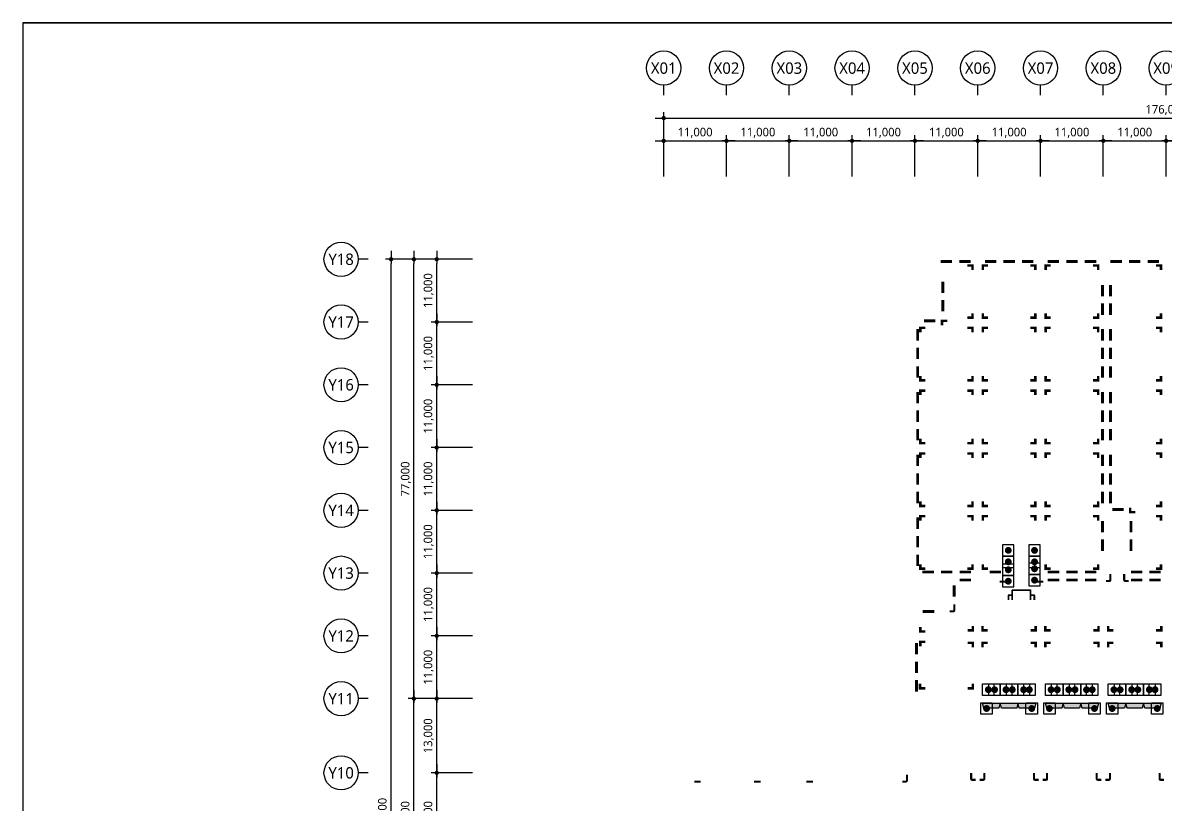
# Model space of a CAD drawing. Header units: millimetres. Extents: x 1037297 to 2672297, y 928637 to 1464837.
# Drawn here: x 1037297 to 1237540, y 1327744 to 1464837 of the extents above; entities that cross this region are included whole.
import ezdxf
from ezdxf.enums import TextEntityAlignment as Align

# ---------------------------------------------------------------- set-up
doc = ezdxf.new("R2010")
doc.units = ezdxf.units.MM
doc.header["$LTSCALE"] = 5
doc.header["$MEASUREMENT"] = 0
doc.header["$PDSIZE"] = -10
doc.linetypes.add('HIDDEN', pattern=[0.375, 0.25, -0.125])
doc.layers.get('0').update_dxf_attribs({"linetype": 'CONTINUOUS'})
doc.layers.get('Defpoints').update_dxf_attribs({"color": 153, "linetype": 'CONTINUOUS'})
for name, color, linetype, lineweight in [('A-AXIS-BUBL', 7, 'CONTINUOUS', 25), ('A-DIMS', 7, 'CONTINUOUS', 25), ('A-XXXX-SYMB', 7, 'CONTINUOUS', 25), ('A-XXXX-TXT2', 3, 'CONTINUOUS', 25)]:
    doc.layers.add(name, color=color, linetype=linetype, lineweight=lineweight)
doc.layers.add('볼라드', color=4, linetype='CONTINUOUS')
doc.styles.add('HY울릉도L', font='')
doc.styles.add('맑은고딕', font='malgun.ttf')
doc.styles.get('HY울릉도L').set_extended_font_data('HYwulM')
doc.dimstyles.new('CDIM', dxfattribs={"dimtxt": 3, "dimasz": 1.5, "dimexe": 2, "dimexo": 1, "dimgap": 1, "dimtad": 1, "dimdec": 0, "dimrnd": 0.5, "dimzin": 0, "dimdsep": 32, "dimlunit": 6, "dimtxsty": 'HY울릉도L', "dimblk1": '_CIDOT', "dimblk2": '_CIDOT', "dimsah": 1, "dimcen": 5.5, "dimclrd": 2, "dimclre": 2, "dimclrt": 7, "dimadec": 0, "dimazin": 0, "dimtfac": 1, "dimtdec": 0, "dimtix": 1, "dimtmove": 2, "dimatfit": 1, "dimldrblk": '_CIDOT', "dimfxl": 1, "dimtolj": 1, "dimtzin": 0, "dimlwd": -1, "dimarcsym": 0})

# ---------------------------------------------------------------- blocks, each defined once
blk = doc.blocks.new('_CIDOT')
at = {"color": 0, "linetype": 'ByBlock'}
blk.add_line((2, 0), (-1, 0), dxfattribs=at)
at = {"color": 0, "linetype": 'ByBlock', "const_width": 0.5}
blk.add_lwpolyline([(-0.25, 0, 1), (0.25, 0, 1)], format="xyb", close=True, dxfattribs=at)
blk = doc.blocks.new('*D11')
at = {"layer": 'A-DIMS', "lineweight": -2, "transparency": 16777216}
for p, q in [((93193, 151121), (85943, 151121)), ((93193, 135121), (85943, 135121))]:
    blk.add_line(p, q, dxfattribs=at)
at = {"layer": 'A-DIMS', "transparency": 16777216}
blk.add_line((86943, 135871), (86943, 150371), dxfattribs=at)
at = {"layer": 'Defpoints', "color": 0, "transparency": 16777216}
for p in [(86943, 151121), (93693, 151121), (93693, 135121)]:
    blk.add_point(p, dxfattribs=at)
at = {"layer": 'A-DIMS', "transparency": 16777216, "xscale": 750, "yscale": 750, "zscale": 750}
for p, rotation in [((86943, 151121), 90), ((86943, 135121), 270)]:
    blk.add_blockref('_CIDOT', p, dxfattribs=dict(at, rotation=rotation))
at = {"layer": 'A-DIMS', "color": 3, "transparency": 16777216, "insert": (85538, 143121), "char_height": 1500, "attachment_point": 5, "rotation": 90, "style": '맑은고딕'}
blk.add_mtext('\\A1;16,000', dxfattribs=at)
blk = doc.blocks.new('*D12')
at = {"layer": 'A-DIMS', "lineweight": -2, "transparency": 16777216}
for p, q in [((93193, 164121), (85943, 164121)), ((93193, 151121), (85943, 151121))]:
    blk.add_line(p, q, dxfattribs=at)
at = {"layer": 'A-DIMS', "transparency": 16777216}
blk.add_line((86943, 151871), (86943, 163371), dxfattribs=at)
at = {"layer": 'Defpoints', "color": 0, "transparency": 16777216}
for p in [(86943, 164121), (93693, 164121), (93693, 151121)]:
    blk.add_point(p, dxfattribs=at)
at = {"layer": 'A-DIMS', "transparency": 16777216, "xscale": 750, "yscale": 750, "zscale": 750}
for p, rotation in [((86943, 164121), 90), ((86943, 151121), 270)]:
    blk.add_blockref('_CIDOT', p, dxfattribs=dict(at, rotation=rotation))
at = {"layer": 'A-DIMS', "color": 3, "transparency": 16777216, "insert": (85538, 157621), "char_height": 1500, "attachment_point": 5, "rotation": 90, "style": '맑은고딕'}
blk.add_mtext('\\A1;13,000', dxfattribs=at)
blk = doc.blocks.new('*D13')
at = {"layer": 'A-DIMS', "lineweight": -2, "transparency": 16777216}
for p, q in [((93193, 175121), (85943, 175121)), ((93193, 164121), (85943, 164121))]:
    blk.add_line(p, q, dxfattribs=at)
at = {"layer": 'A-DIMS', "transparency": 16777216}
blk.add_line((86943, 164871), (86943, 174371), dxfattribs=at)
at = {"layer": 'Defpoints', "color": 0, "transparency": 16777216}
for p in [(86943, 175121), (93693, 175121), (93693, 164121)]:
    blk.add_point(p, dxfattribs=at)
at = {"layer": 'A-DIMS', "transparency": 16777216, "xscale": 750, "yscale": 750, "zscale": 750}
for p, rotation in [((86943, 175121), 90), ((86943, 164121), 270)]:
    blk.add_blockref('_CIDOT', p, dxfattribs=dict(at, rotation=rotation))
at = {"layer": 'A-DIMS', "color": 3, "transparency": 16777216, "insert": (85538, 169621), "char_height": 1500, "attachment_point": 5, "rotation": 90, "style": '맑은고딕'}
blk.add_mtext('\\A1;11,000', dxfattribs=at)
blk = doc.blocks.new('*D14')
at = {"layer": 'A-DIMS', "lineweight": -2, "transparency": 16777216}
for p, q in [((93193, 186121), (85943, 186121)), ((93193, 175121), (85943, 175121))]:
    blk.add_line(p, q, dxfattribs=at)
at = {"layer": 'A-DIMS', "transparency": 16777216}
blk.add_line((86943, 175871), (86943, 185371), dxfattribs=at)
at = {"layer": 'Defpoints', "color": 0, "transparency": 16777216}
for p in [(86943, 186121), (93693, 186121), (93693, 175121)]:
    blk.add_point(p, dxfattribs=at)
at = {"layer": 'A-DIMS', "transparency": 16777216, "xscale": 750, "yscale": 750, "zscale": 750}
for p, rotation in [((86943, 186121), 90), ((86943, 175121), 270)]:
    blk.add_blockref('_CIDOT', p, dxfattribs=dict(at, rotation=rotation))
at = {"layer": 'A-DIMS', "color": 3, "transparency": 16777216, "insert": (85538, 180621), "char_height": 1500, "attachment_point": 5, "rotation": 90, "style": '맑은고딕'}
blk.add_mtext('\\A1;11,000', dxfattribs=at)
blk = doc.blocks.new('*D15')
at = {"layer": 'A-DIMS', "lineweight": -2, "transparency": 16777216}
for p, q in [((93193, 197121), (85943, 197121)), ((93193, 186121), (85943, 186121))]:
    blk.add_line(p, q, dxfattribs=at)
at = {"layer": 'A-DIMS', "transparency": 16777216}
blk.add_line((86943, 186871), (86943, 196371), dxfattribs=at)
at = {"layer": 'Defpoints', "color": 0, "transparency": 16777216}
for p in [(86943, 197121), (93693, 197121), (93693, 186121)]:
    blk.add_point(p, dxfattribs=at)
at = {"layer": 'A-DIMS', "transparency": 16777216, "xscale": 750, "yscale": 750, "zscale": 750}
for p, rotation in [((86943, 197121), 90), ((86943, 186121), 270)]:
    blk.add_blockref('_CIDOT', p, dxfattribs=dict(at, rotation=rotation))
at = {"layer": 'A-DIMS', "color": 3, "transparency": 16777216, "insert": (85538, 191621), "char_height": 1500, "attachment_point": 5, "rotation": 90, "style": '맑은고딕'}
blk.add_mtext('\\A1;11,000', dxfattribs=at)
blk = doc.blocks.new('*D16')
at = {"layer": 'A-DIMS', "lineweight": -2, "transparency": 16777216}
for p, q in [((93193, 208121), (85943, 208121)), ((93193, 197121), (85943, 197121))]:
    blk.add_line(p, q, dxfattribs=at)
at = {"layer": 'A-DIMS', "transparency": 16777216}
blk.add_line((86943, 197871), (86943, 207371), dxfattribs=at)
at = {"layer": 'Defpoints', "color": 0, "transparency": 16777216}
for p in [(86943, 208121), (93693, 208121), (93693, 197121)]:
    blk.add_point(p, dxfattribs=at)
at = {"layer": 'A-DIMS', "transparency": 16777216, "xscale": 750, "yscale": 750, "zscale": 750}
for p, rotation in [((86943, 208121), 90), ((86943, 197121), 270)]:
    blk.add_blockref('_CIDOT', p, dxfattribs=dict(at, rotation=rotation))
at = {"layer": 'A-DIMS', "color": 3, "transparency": 16777216, "insert": (85538, 202621), "char_height": 1500, "attachment_point": 5, "rotation": 90, "style": '맑은고딕'}
blk.add_mtext('\\A1;11,000', dxfattribs=at)
blk = doc.blocks.new('*D17')
at = {"layer": 'A-DIMS', "lineweight": -2, "transparency": 16777216}
for p, q in [((93193, 219121), (85943, 219121)), ((93193, 208121), (85943, 208121))]:
    blk.add_line(p, q, dxfattribs=at)
at = {"layer": 'A-DIMS', "transparency": 16777216}
blk.add_line((86943, 208871), (86943, 218371), dxfattribs=at)
at = {"layer": 'Defpoints', "color": 0, "transparency": 16777216}
for p in [(86943, 219121), (93693, 219121), (93693, 208121)]:
    blk.add_point(p, dxfattribs=at)
at = {"layer": 'A-DIMS', "transparency": 16777216, "xscale": 750, "yscale": 750, "zscale": 750}
for p, rotation in [((86943, 219121), 90), ((86943, 208121), 270)]:
    blk.add_blockref('_CIDOT', p, dxfattribs=dict(at, rotation=rotation))
at = {"layer": 'A-DIMS', "color": 3, "transparency": 16777216, "insert": (85538, 213621), "char_height": 1500, "attachment_point": 5, "rotation": 90, "style": '맑은고딕'}
blk.add_mtext('\\A1;11,000', dxfattribs=at)
blk = doc.blocks.new('*D18')
at = {"layer": 'A-DIMS', "lineweight": -2, "transparency": 16777216}
for p, q in [((93193, 230121), (85943, 230121)), ((93193, 219121), (85943, 219121))]:
    blk.add_line(p, q, dxfattribs=at)
at = {"layer": 'A-DIMS', "transparency": 16777216}
blk.add_line((86943, 219871), (86943, 229371), dxfattribs=at)
at = {"layer": 'Defpoints', "color": 0, "transparency": 16777216}
for p in [(86943, 230121), (93693, 230121), (93693, 219121)]:
    blk.add_point(p, dxfattribs=at)
at = {"layer": 'A-DIMS', "transparency": 16777216, "xscale": 750, "yscale": 750, "zscale": 750}
for p, rotation in [((86943, 230121), 90), ((86943, 219121), 270)]:
    blk.add_blockref('_CIDOT', p, dxfattribs=dict(at, rotation=rotation))
at = {"layer": 'A-DIMS', "color": 3, "transparency": 16777216, "insert": (85538, 224621), "char_height": 1500, "attachment_point": 5, "rotation": 90, "style": '맑은고딕'}
blk.add_mtext('\\A1;11,000', dxfattribs=at)
blk = doc.blocks.new('*D19')
at = {"layer": 'A-DIMS', "lineweight": -2, "transparency": 16777216}
for p, q in [((93193, 241121), (85943, 241121)), ((93193, 230121), (85943, 230121))]:
    blk.add_line(p, q, dxfattribs=at)
at = {"layer": 'A-DIMS', "transparency": 16777216}
blk.add_line((86943, 230871), (86943, 240371), dxfattribs=at)
at = {"layer": 'Defpoints', "color": 0, "transparency": 16777216}
for p in [(86943, 241121), (93693, 241121), (93693, 230121)]:
    blk.add_point(p, dxfattribs=at)
at = {"layer": 'A-DIMS', "transparency": 16777216, "xscale": 750, "yscale": 750, "zscale": 750}
for p, rotation in [((86943, 241121), 90), ((86943, 230121), 270)]:
    blk.add_blockref('_CIDOT', p, dxfattribs=dict(at, rotation=rotation))
at = {"layer": 'A-DIMS', "color": 3, "transparency": 16777216, "insert": (85538, 235621), "char_height": 1500, "attachment_point": 5, "rotation": 90, "style": '맑은고딕'}
blk.add_mtext('\\A1;11,000', dxfattribs=at)
blk = doc.blocks.new('*D21')
at = {"layer": 'A-DIMS', "lineweight": -2, "transparency": 16777216}
for p, q in [((93193, 241121), (77943, 241121)), ((93193, 45121), (77943, 45121))]:
    blk.add_line(p, q, dxfattribs=at)
at = {"layer": 'A-DIMS', "transparency": 16777216}
blk.add_line((78943, 45871), (78943, 240371), dxfattribs=at)
at = {"layer": 'Defpoints', "color": 0, "transparency": 16777216}
for p in [(78943, 241121), (93693, 241121), (93693, 45121)]:
    blk.add_point(p, dxfattribs=at)
at = {"layer": 'A-DIMS', "transparency": 16777216, "xscale": 750, "yscale": 750, "zscale": 750}
for p, rotation in [((78943, 241121), 90), ((78943, 45121), 270)]:
    blk.add_blockref('_CIDOT', p, dxfattribs=dict(at, rotation=rotation))
at = {"layer": 'A-DIMS', "color": 3, "transparency": 16777216, "insert": (77538, 143121), "char_height": 1500, "attachment_point": 5, "rotation": 90, "style": '맑은고딕'}
blk.add_mtext('\\A1;196,000', dxfattribs=at)
blk = doc.blocks.new('*D23')
at = {"layer": 'A-DIMS', "lineweight": -2, "transparency": 16777216}
for p, q in [((93193, 164121), (81943, 164121)), ((93193, 122121), (81943, 122121))]:
    blk.add_line(p, q, dxfattribs=at)
at = {"layer": 'A-DIMS', "transparency": 16777216}
blk.add_line((82943, 122871), (82943, 163371), dxfattribs=at)
at = {"layer": 'Defpoints', "color": 0, "transparency": 16777216}
for p in [(82943, 164121), (93693, 164121), (93693, 122121)]:
    blk.add_point(p, dxfattribs=at)
at = {"layer": 'A-DIMS', "transparency": 16777216, "xscale": 750, "yscale": 750, "zscale": 750}
for p, rotation in [((82943, 164121), 90), ((82943, 122121), 270)]:
    blk.add_blockref('_CIDOT', p, dxfattribs=dict(at, rotation=rotation))
at = {"layer": 'A-DIMS', "color": 3, "transparency": 16777216, "insert": (81542, 143121), "char_height": 1500, "attachment_point": 5, "rotation": 90, "style": '맑은고딕'}
blk.add_mtext('\\A1;42,000', dxfattribs=at)
blk = doc.blocks.new('*D24')
at = {"layer": 'A-DIMS', "lineweight": -2, "transparency": 16777216}
for p, q in [((93193, 241121), (81943, 241121)), ((93193, 164121), (81943, 164121))]:
    blk.add_line(p, q, dxfattribs=at)
at = {"layer": 'A-DIMS', "transparency": 16777216}
blk.add_line((82943, 164871), (82943, 240371), dxfattribs=at)
at = {"layer": 'Defpoints', "color": 0, "transparency": 16777216}
for p in [(82943, 241121), (93693, 241121), (93693, 164121)]:
    blk.add_point(p, dxfattribs=at)
at = {"layer": 'A-DIMS', "transparency": 16777216, "xscale": 750, "yscale": 750, "zscale": 750}
for p, rotation in [((82943, 241121), 90), ((82943, 164121), 270)]:
    blk.add_blockref('_CIDOT', p, dxfattribs=dict(at, rotation=rotation))
at = {"layer": 'A-DIMS', "color": 3, "transparency": 16777216, "insert": (81542, 202621), "char_height": 1500, "attachment_point": 5, "rotation": 90, "style": '맑은고딕'}
blk.add_mtext('\\A1;77,000', dxfattribs=at)
blk = doc.blocks.new('*D25')
at = {"layer": 'A-DIMS', "lineweight": -2, "transparency": 16777216}
for p, q in [((148693, 255621), (148693, 262871)), ((159693, 255621), (159693, 262871))]:
    blk.add_line(p, q, dxfattribs=at)
at = {"layer": 'A-DIMS', "transparency": 16777216}
blk.add_line((149443, 261871), (158943, 261871), dxfattribs=at)
at = {"layer": 'Defpoints', "color": 0, "transparency": 16777216}
for p in [(159693, 261871), (148693, 255121), (159693, 255121)]:
    blk.add_point(p, dxfattribs=at)
at = {"layer": 'A-DIMS', "transparency": 16777216, "xscale": 750, "yscale": 750, "zscale": 750, "rotation": 180}
blk.add_blockref('_CIDOT', (148693, 261871), dxfattribs=at)
at = {"layer": 'A-DIMS', "transparency": 16777216, "xscale": 750, "yscale": 750, "zscale": 750}
blk.add_blockref('_CIDOT', (159693, 261871), dxfattribs=at)
at = {"layer": 'A-DIMS', "color": 3, "transparency": 16777216, "insert": (154193, 263275), "char_height": 1500, "attachment_point": 5, "style": '맑은고딕'}
blk.add_mtext('\\A1;11,000', dxfattribs=at)
blk = doc.blocks.new('*D26')
at = {"layer": 'A-DIMS', "lineweight": -2, "transparency": 16777216}
for p, q in [((159693, 255621), (159693, 262871)), ((170693, 255621), (170693, 262871))]:
    blk.add_line(p, q, dxfattribs=at)
at = {"layer": 'A-DIMS', "transparency": 16777216}
blk.add_line((160443, 261871), (169943, 261871), dxfattribs=at)
at = {"layer": 'Defpoints', "color": 0, "transparency": 16777216}
for p in [(170693, 261871), (159693, 255121), (170693, 255121)]:
    blk.add_point(p, dxfattribs=at)
at = {"layer": 'A-DIMS', "transparency": 16777216, "xscale": 750, "yscale": 750, "zscale": 750, "rotation": 180}
blk.add_blockref('_CIDOT', (159693, 261871), dxfattribs=at)
at = {"layer": 'A-DIMS', "transparency": 16777216, "xscale": 750, "yscale": 750, "zscale": 750}
blk.add_blockref('_CIDOT', (170693, 261871), dxfattribs=at)
at = {"layer": 'A-DIMS', "color": 3, "transparency": 16777216, "insert": (165193, 263275), "char_height": 1500, "attachment_point": 5, "style": '맑은고딕'}
blk.add_mtext('\\A1;11,000', dxfattribs=at)
blk = doc.blocks.new('*D27')
at = {"layer": 'A-DIMS', "lineweight": -2, "transparency": 16777216}
for p, q in [((170693, 255621), (170693, 262871)), ((181693, 255621), (181693, 262871))]:
    blk.add_line(p, q, dxfattribs=at)
at = {"layer": 'A-DIMS', "transparency": 16777216}
blk.add_line((171443, 261871), (180943, 261871), dxfattribs=at)
at = {"layer": 'Defpoints', "color": 0, "transparency": 16777216}
for p in [(181693, 261871), (170693, 255121), (181693, 255121)]:
    blk.add_point(p, dxfattribs=at)
at = {"layer": 'A-DIMS', "transparency": 16777216, "xscale": 750, "yscale": 750, "zscale": 750, "rotation": 180}
blk.add_blockref('_CIDOT', (170693, 261871), dxfattribs=at)
at = {"layer": 'A-DIMS', "transparency": 16777216, "xscale": 750, "yscale": 750, "zscale": 750}
blk.add_blockref('_CIDOT', (181693, 261871), dxfattribs=at)
at = {"layer": 'A-DIMS', "color": 3, "transparency": 16777216, "insert": (176193, 263275), "char_height": 1500, "attachment_point": 5, "style": '맑은고딕'}
blk.add_mtext('\\A1;11,000', dxfattribs=at)
blk = doc.blocks.new('*D28')
at = {"layer": 'A-DIMS', "lineweight": -2, "transparency": 16777216}
for p, q in [((181693, 255621), (181693, 262871)), ((192693, 255621), (192693, 262871))]:
    blk.add_line(p, q, dxfattribs=at)
at = {"layer": 'A-DIMS', "transparency": 16777216}
blk.add_line((182443, 261871), (191943, 261871), dxfattribs=at)
at = {"layer": 'Defpoints', "color": 0, "transparency": 16777216}
for p in [(192693, 261871), (181693, 255121), (192693, 255121)]:
    blk.add_point(p, dxfattribs=at)
at = {"layer": 'A-DIMS', "transparency": 16777216, "xscale": 750, "yscale": 750, "zscale": 750, "rotation": 180}
blk.add_blockref('_CIDOT', (181693, 261871), dxfattribs=at)
at = {"layer": 'A-DIMS', "transparency": 16777216, "xscale": 750, "yscale": 750, "zscale": 750}
blk.add_blockref('_CIDOT', (192693, 261871), dxfattribs=at)
at = {"layer": 'A-DIMS', "color": 3, "transparency": 16777216, "insert": (187193, 263275), "char_height": 1500, "attachment_point": 5, "style": '맑은고딕'}
blk.add_mtext('\\A1;11,000', dxfattribs=at)
blk = doc.blocks.new('*D29')
at = {"layer": 'A-DIMS', "lineweight": -2, "transparency": 16777216}
for p, q in [((192693, 255621), (192693, 262871)), ((203693, 255621), (203693, 262871))]:
    blk.add_line(p, q, dxfattribs=at)
at = {"layer": 'A-DIMS', "transparency": 16777216}
blk.add_line((193443, 261871), (202943, 261871), dxfattribs=at)
at = {"layer": 'Defpoints', "color": 0, "transparency": 16777216}
for p in [(203693, 261871), (192693, 255121), (203693, 255121)]:
    blk.add_point(p, dxfattribs=at)
at = {"layer": 'A-DIMS', "transparency": 16777216, "xscale": 750, "yscale": 750, "zscale": 750, "rotation": 180}
blk.add_blockref('_CIDOT', (192693, 261871), dxfattribs=at)
at = {"layer": 'A-DIMS', "transparency": 16777216, "xscale": 750, "yscale": 750, "zscale": 750}
blk.add_blockref('_CIDOT', (203693, 261871), dxfattribs=at)
at = {"layer": 'A-DIMS', "color": 3, "transparency": 16777216, "insert": (198193, 263275), "char_height": 1500, "attachment_point": 5, "style": '맑은고딕'}
blk.add_mtext('\\A1;11,000', dxfattribs=at)
blk = doc.blocks.new('*D30')
at = {"layer": 'A-DIMS', "lineweight": -2, "transparency": 16777216}
for p, q in [((203693, 255621), (203693, 262871)), ((214693, 255621), (214693, 262871))]:
    blk.add_line(p, q, dxfattribs=at)
at = {"layer": 'A-DIMS', "transparency": 16777216}
blk.add_line((204443, 261871), (213943, 261871), dxfattribs=at)
at = {"layer": 'Defpoints', "color": 0, "transparency": 16777216}
for p in [(214693, 261871), (203693, 255121), (214693, 255121)]:
    blk.add_point(p, dxfattribs=at)
at = {"layer": 'A-DIMS', "transparency": 16777216, "xscale": 750, "yscale": 750, "zscale": 750, "rotation": 180}
blk.add_blockref('_CIDOT', (203693, 261871), dxfattribs=at)
at = {"layer": 'A-DIMS', "transparency": 16777216, "xscale": 750, "yscale": 750, "zscale": 750}
blk.add_blockref('_CIDOT', (214693, 261871), dxfattribs=at)
at = {"layer": 'A-DIMS', "color": 3, "transparency": 16777216, "insert": (209193, 263275), "char_height": 1500, "attachment_point": 5, "style": '맑은고딕'}
blk.add_mtext('\\A1;11,000', dxfattribs=at)
blk = doc.blocks.new('*D31')
at = {"layer": 'A-DIMS', "lineweight": -2, "transparency": 16777216}
for p, q in [((214693, 255621), (214693, 262871)), ((225693, 255621), (225693, 262871))]:
    blk.add_line(p, q, dxfattribs=at)
at = {"layer": 'A-DIMS', "transparency": 16777216}
blk.add_line((215443, 261871), (224943, 261871), dxfattribs=at)
at = {"layer": 'Defpoints', "color": 0, "transparency": 16777216}
for p in [(225693, 261871), (214693, 255121), (225693, 255121)]:
    blk.add_point(p, dxfattribs=at)
at = {"layer": 'A-DIMS', "transparency": 16777216, "xscale": 750, "yscale": 750, "zscale": 750, "rotation": 180}
blk.add_blockref('_CIDOT', (214693, 261871), dxfattribs=at)
at = {"layer": 'A-DIMS', "transparency": 16777216, "xscale": 750, "yscale": 750, "zscale": 750}
blk.add_blockref('_CIDOT', (225693, 261871), dxfattribs=at)
at = {"layer": 'A-DIMS', "color": 3, "transparency": 16777216, "insert": (220193, 263275), "char_height": 1500, "attachment_point": 5, "style": '맑은고딕'}
blk.add_mtext('\\A1;11,000', dxfattribs=at)
blk = doc.blocks.new('*D38')
at = {"layer": 'A-DIMS', "lineweight": -2, "transparency": 16777216}
for p, q in [((126693, 255621), (126693, 266871)), ((302693, 255621), (302693, 266871))]:
    blk.add_line(p, q, dxfattribs=at)
at = {"layer": 'A-DIMS', "transparency": 16777216}
blk.add_line((127443, 265871), (301943, 265871), dxfattribs=at)
at = {"layer": 'Defpoints', "color": 0, "transparency": 16777216}
for p in [(302693, 265871), (126693, 255121), (302693, 255121)]:
    blk.add_point(p, dxfattribs=at)
at = {"layer": 'A-DIMS', "transparency": 16777216, "xscale": 750, "yscale": 750, "zscale": 750, "rotation": 180}
blk.add_blockref('_CIDOT', (126693, 265871), dxfattribs=at)
at = {"layer": 'A-DIMS', "transparency": 16777216, "xscale": 750, "yscale": 750, "zscale": 750}
blk.add_blockref('_CIDOT', (302693, 265871), dxfattribs=at)
at = {"layer": 'A-DIMS', "color": 3, "transparency": 16777216, "insert": (214693, 267275), "char_height": 1500, "attachment_point": 5, "style": '맑은고딕'}
blk.add_mtext('\\A1;176,000', dxfattribs=at)
blk = doc.blocks.new('*D40')
at = {"layer": 'A-DIMS', "lineweight": -2, "transparency": 16777216}
for p, q in [((126693, 255621), (126693, 262871)), ((137693, 255621), (137693, 262871))]:
    blk.add_line(p, q, dxfattribs=at)
at = {"layer": 'A-DIMS', "transparency": 16777216}
blk.add_line((127443, 261871), (136943, 261871), dxfattribs=at)
at = {"layer": 'Defpoints', "color": 0, "transparency": 16777216}
for p in [(137693, 261871), (126693, 255121), (137693, 255121)]:
    blk.add_point(p, dxfattribs=at)
at = {"layer": 'A-DIMS', "transparency": 16777216, "xscale": 750, "yscale": 750, "zscale": 750, "rotation": 180}
blk.add_blockref('_CIDOT', (126693, 261871), dxfattribs=at)
at = {"layer": 'A-DIMS', "transparency": 16777216, "xscale": 750, "yscale": 750, "zscale": 750}
blk.add_blockref('_CIDOT', (137693, 261871), dxfattribs=at)
at = {"layer": 'A-DIMS', "color": 3, "transparency": 16777216, "insert": (132193, 263275), "char_height": 1500, "attachment_point": 5, "style": '맑은고딕'}
blk.add_mtext('\\A1;11,000', dxfattribs=at)
blk = doc.blocks.new('*D41')
at = {"layer": 'A-DIMS', "lineweight": -2, "transparency": 16777216}
for p, q in [((137693, 255621), (137693, 262871)), ((148693, 255621), (148693, 262871))]:
    blk.add_line(p, q, dxfattribs=at)
at = {"layer": 'A-DIMS', "transparency": 16777216}
blk.add_line((138443, 261871), (147943, 261871), dxfattribs=at)
at = {"layer": 'Defpoints', "color": 0, "transparency": 16777216}
for p in [(148693, 261871), (137693, 255121), (148693, 255121)]:
    blk.add_point(p, dxfattribs=at)
at = {"layer": 'A-DIMS', "transparency": 16777216, "xscale": 750, "yscale": 750, "zscale": 750, "rotation": 180}
blk.add_blockref('_CIDOT', (137693, 261871), dxfattribs=at)
at = {"layer": 'A-DIMS', "transparency": 16777216, "xscale": 750, "yscale": 750, "zscale": 750}
blk.add_blockref('_CIDOT', (148693, 261871), dxfattribs=at)
at = {"layer": 'A-DIMS', "color": 3, "transparency": 16777216, "insert": (143193, 263275), "char_height": 1500, "attachment_point": 5, "style": '맑은고딕'}
blk.add_mtext('\\A1;11,000', dxfattribs=at)
blk = doc.blocks.new('차량보호대1')
at = {"layer": 'A-XXXX-SYMB', "color": 4, "linetype": 'Continuous'}
blk.add_lwpolyline([(458063, -65474), (462262, -65474), (462622, -66872), (457703, -66872)], close=True, dxfattribs=at)
blk.add_solid([(458063, -65474), (462262, -65474), (457703, -66872), (462622, -66872)], dxfattribs=at)
blk = doc.blocks.new('A$C542C6F25')
at = {"layer": 'A-XXXX-SYMB', "color": 3, "linetype": 'Continuous'}
blk.add_lwpolyline([(0, 268), (2000, 268), (2000, 2268), (0, 2268)], close=True, dxfattribs=at)
at = {"layer": 'A-XXXX-SYMB', "color": 3, "linetype": 'Continuous', "const_width": 600}
blk.add_lwpolyline([(700, 1268, 1), (1300, 1268, 1)], format="xyb", close=True, dxfattribs=at)
blk = doc.blocks.new('볼라드-4')
at = {"layer": '볼라드', "const_width": 300}
for points in [[(171021, 140085), (170453, 140085, -0.4142136), (170363, 140175), (170363, 140953)], [(172631, 139216), (171111, 139216, -0.4142136), (171021, 139306), (171021, 140953)], [(172631, 139216), (174151, 139216, 0.4142136), (174241, 139306), (174241, 140953)], [(174241, 140085), (174809, 140085, 0.4142136), (174899, 140175), (174899, 140953)]]:
    blk.add_lwpolyline(points, format="xyb", dxfattribs=at)
blk = doc.blocks.new('DIM(210222)')
for p, q in [((126693, 269870.6), (126693, 271620.6)), ((137693, 269870.6), (137693, 271620.6)), ((148693, 269870.6), (148693, 271620.6)), ((159693, 269870.6), (159693, 271620.6)), ((170693, 269870.6), (170693, 271620.6)), ((181693, 269870.6), (181693, 271620.6)), ((192693, 269870.6), (192693, 271620.6)), ((203693, 269870.6), (203693, 271620.6)), ((214693, 269870.6), (214693, 271620.6)), ((74943, 241120.6), (73193, 241120.6)), ((74943, 230120.6), (73193, 230120.6)), ((74943, 219120.6), (73193, 219120.6)), ((74943, 208120.6), (73193, 208120.6)), ((74943, 197120.6), (73193, 197120.6)), ((74943, 186120.6), (73193, 186120.6)), ((74943, 175120.6), (73193, 175120.6)), ((74943, 164120.6), (73193, 164120.6)), ((74943, 151120.6), (73193, 151120.6))]:
    blk.add_line(p, q)
at = {"layer": 'A-AXIS-BUBL', "ltscale": 0.2}
for centre in [(126693, 274620.6), (137693, 274620.6), (148693, 274620.6), (159693, 274620.6), (170693, 274620.6), (181693, 274620.6), (192693, 274620.6), (203693, 274620.6), (214693, 274620.6), (70193, 241120.6), (70193, 230120.6), (70193, 219120.6), (70193, 208120.6), (70193, 197120.6), (70193, 186120.6), (70193, 175120.6), (70193, 164120.6), (70193, 151120.6)]:
    blk.add_circle(centre, 3000, dxfattribs=at)
at = {"layer": 'A-XXXX-TXT2', "ltscale": 0.2, "style": '맑은고딕'}
for s, p in [('X01', (126693, 274620.6)), ('X02', (137693, 274620.6)), ('X03', (148693, 274620.6)), ('X04', (159693, 274620.6)), ('X05', (170693, 274620.6)), ('X06', (181693, 274620.6)), ('X07', (192693, 274620.6)), ('X08', (203693, 274620.6)), ('X09', (214693, 274620.6)), ('Y18', (70193, 241120.6)), ('Y17', (70193, 230120.6)), ('Y16', (70193, 219120.6)), ('Y15', (70193, 208120.6)), ('Y14', (70193, 197120.6)), ('Y13', (70193, 186120.6)), ('Y12', (70193, 175120.6)), ('Y11', (70193, 164120.6)), ('Y10', (70193, 151120.6))]:
    blk.add_text(s, height=2000, dxfattribs=at).set_placement(p, align=Align.MIDDLE)
at = {"layer": 'A-DIMS'}
for p1, p2, distance, picture, middle in [((126693, 255120.6), (302693, 255120.6), 10750, '*D38', (214693, 267275.5)), ((126693, 255120.6), (137693, 255120.6), 6750, '*D40', (132193, 263275.5)), ((137693, 255120.6), (148693, 255120.6), 6750, '*D41', (143193, 263275.5)), ((148693, 255120.6), (159693, 255120.6), 6750, '*D25', (154193, 263275.5)), ((159693, 255120.6), (170693, 255120.6), 6750, '*D26', (165193, 263275.5)), ((170693, 255120.6), (181693, 255120.6), 6750, '*D27', (176193, 263275.5)), ((181693, 255120.6), (192693, 255120.6), 6750, '*D28', (187193, 263275.5)), ((192693, 255120.6), (203693, 255120.6), 6750, '*D29', (198193, 263275.5)), ((203693, 255120.6), (214693, 255120.6), 6750, '*D30', (209193, 263275.5)), ((214693, 255120.6), (225693, 255120.6), 6750, '*D31', (220193, 263275.5)), ((93693, 45120.6), (93693, 241120.6), 14750, '*D21', (77538.1, 143120.6)), ((93693, 164120.6), (93693, 241120.6), 10750, '*D24', (81542.2, 202620.6)), ((93693, 230120.6), (93693, 241120.6), 6750, '*D19', (85538.1, 235620.6)), ((93693, 219120.6), (93693, 230120.6), 6750, '*D18', (85538.1, 224620.6)), ((93693, 208120.6), (93693, 219120.6), 6750, '*D17', (85538.1, 213620.6)), ((93693, 197120.6), (93693, 208120.6), 6750, '*D16', (85538.1, 202620.6)), ((93693, 186120.6), (93693, 197120.6), 6750, '*D15', (85538.1, 191620.6)), ((93693, 175120.6), (93693, 186120.6), 6750, '*D14', (85538.1, 180620.6)), ((93693, 164120.6), (93693, 175120.6), 6750, '*D13', (85538.1, 169620.6)), ((93693, 122120.6), (93693, 164120.6), 10750, '*D23', (81542.2, 143120.6)), ((93693, 151120.6), (93693, 164120.6), 6750, '*D12', (85538.1, 157620.6)), ((93693, 135120.6), (93693, 151120.6), 6750, '*D11', (85538.1, 143120.6))]:
    dim = blk.add_aligned_dim(p1=p1, p2=p2, distance=distance, dimstyle='CDIM', override={"dimscale": 500, "dimtxsty": '맑은고딕', "dimclrd": 256, "dimclre": 256, "dimclrt": 3}, dxfattribs=at)
    dim.commit()
    dim.dimension.update_dxf_attribs({"geometry": picture, "text_midpoint": middle})

msp = doc.modelspace()

# ---------------------------------------------------------------- linework, layer by layer
msp.add_line((1037297, 1464837), (1756047, 1464837))
at = {"layer": 'A-XXXX-SYMB', "color": 3, "linetype": 'HIDDEN', "ltscale": 400, "const_width": 506}
for points in [[(1200040, 1423019), (1198040, 1423019)], [(1203290, 1423019), (1201290, 1423019)], [(1207790, 1423019), (1205790, 1423019)], [(1211040, 1423019), (1209040, 1423019)], [(1214290, 1423019), (1212290, 1423019)], [(1218790, 1423019), (1216790, 1423019)], [(1222040, 1423019), (1220040, 1423019)], [(1225290, 1423019), (1223290, 1423019)], [(1229790, 1423019), (1227790, 1423019)], [(1233040, 1423019), (1231040, 1423019)], [(1236290, 1423019), (1234290, 1423019)], [(1198440, 1417508), (1198440, 1419508)], [(1226382, 1416908), (1226382, 1418908)], [(1227784, 1416908), (1227784, 1418908)], [(1198440, 1414258), (1198440, 1416258)], [(1226382, 1413658), (1226382, 1415658)], [(1227784, 1413658), (1227784, 1415658)], [(1197103, 1412602), (1195103, 1412602)], [(1194029, 1409158), (1194029, 1411158)], [(1226382, 1409158), (1226382, 1411158)], [(1227784, 1409158), (1227784, 1411158)], [(1194029, 1405908), (1194029, 1407908)], [(1226382, 1405908), (1226382, 1407908)], [(1227784, 1405908), (1227784, 1407908)], [(1194029, 1402658), (1194029, 1404658)], [(1226382, 1402658), (1226382, 1404658)], [(1227784, 1402658), (1227784, 1404658)], [(1194029, 1398158), (1194029, 1400158)], [(1226382, 1398158), (1226382, 1400158)], [(1227784, 1398158), (1227784, 1400158)], [(1194029, 1394908), (1194029, 1396908)], [(1226382, 1394908), (1226382, 1396908)], [(1227784, 1394908), (1227784, 1396908)], [(1194029, 1391658), (1194029, 1393658)], [(1226382, 1391658), (1226382, 1393658)], [(1227784, 1391658), (1227784, 1393658)], [(1194029, 1387158), (1194029, 1389158)], [(1226382, 1387158), (1226382, 1389158)], [(1227784, 1387158), (1227784, 1389158)], [(1194029, 1383908), (1194029, 1385908)], [(1226382, 1383908), (1226382, 1385908)], [(1227784, 1383908), (1227784, 1385908)], [(1194029, 1380658), (1194029, 1382658)], [(1226382, 1380658), (1226382, 1382658)], [(1227784, 1380658), (1227784, 1382658)], [(1230103, 1379552), (1228103, 1379552)], [(1194029, 1376158), (1194029, 1378158)], [(1226382, 1375558), (1226382, 1377558)], [(1231382, 1375558), (1231382, 1377558)], [(1194029, 1372908), (1194029, 1374908)], [(1226382, 1372308), (1226382, 1374308)], [(1231382, 1372308), (1231382, 1374308)], [(1194029, 1369658), (1194029, 1371658)], [(1196860, 1368602), (1194860, 1368602)], [(1200110, 1368602), (1198110, 1368602)], [(1203360, 1368602), (1201360, 1368602)], [(1208627, 1368602), (1206627, 1368602)], [(1218806, 1368602), (1216806, 1368602)], [(1222056, 1368602), (1220056, 1368602)], [(1225306, 1368602), (1223306, 1368602)], [(1233361, 1368602), (1231361, 1368602)], [(1236611, 1368602), (1234611, 1368602)], [(1200412, 1364258), (1200412, 1366258)], [(1203360, 1367200), (1201360, 1367200)], [(1218806, 1367200), (1216806, 1367200)], [(1222056, 1367200), (1220056, 1367200)], [(1225306, 1367200), (1223306, 1367200)], [(1233361, 1367200), (1231361, 1367200)], [(1236611, 1367200), (1234611, 1367200)], [(1194917, 1361687), (1196917, 1361687)], [(1193829, 1354158), (1193829, 1356158)], [(1193829, 1350908), (1193829, 1352908)], [(1193829, 1347658), (1193829, 1349658)]]:
    msp.add_lwpolyline(points, dxfattribs=at)
at = {"layer": 'A-XXXX-SYMB', "color": 6, "linetype": 'Continuous', "const_width": 436}
for points in [[(1202740, 1422328), (1203640, 1422328), (1203640, 1421548)], [(1206340, 1422328), (1205440, 1422328), (1205440, 1421548)], [(1213740, 1422328), (1214640, 1422328), (1214640, 1421548)], [(1217340, 1422328), (1216440, 1422328), (1216440, 1421548)], [(1224740, 1422328), (1225640, 1422328), (1225640, 1421548)], [(1235740, 1422328), (1236640, 1422328), (1236640, 1421548)], [(1202740, 1413178), (1203640, 1413178), (1203640, 1413958)], [(1206340, 1413178), (1205440, 1413178), (1205440, 1413958)], [(1213740, 1413178), (1214640, 1413178), (1214640, 1413958)], [(1217340, 1413178), (1216440, 1413178), (1216440, 1413958)], [(1224740, 1413178), (1225640, 1413178), (1225640, 1413958)], [(1235740, 1413178), (1236640, 1413178), (1236640, 1413958)], [(1199190, 1412628), (1198290, 1412628), (1198290, 1411848)], [(1195390, 1411378), (1194490, 1411378), (1194490, 1410598)], [(1202740, 1411378), (1203640, 1411378), (1203640, 1410598)], [(1206340, 1411378), (1205440, 1411378), (1205440, 1410598)], [(1213740, 1411378), (1214640, 1411378), (1214640, 1410598)], [(1217340, 1411378), (1216440, 1411378), (1216440, 1410598)], [(1224740, 1411378), (1225640, 1411378), (1225640, 1410598)], [(1235740, 1411378), (1236640, 1411378), (1236640, 1410598)], [(1195390, 1402178), (1194490, 1402178), (1194490, 1402958)], [(1202740, 1402178), (1203640, 1402178), (1203640, 1402958)], [(1206340, 1402178), (1205440, 1402178), (1205440, 1402958)], [(1213740, 1402178), (1214640, 1402178), (1214640, 1402958)], [(1217340, 1402178), (1216440, 1402178), (1216440, 1402958)], [(1224740, 1402178), (1225640, 1402178), (1225640, 1402958)], [(1235740, 1402178), (1236640, 1402178), (1236640, 1402958)], [(1195390, 1400378), (1194490, 1400378), (1194490, 1399598)], [(1202740, 1400378), (1203640, 1400378), (1203640, 1399598)], [(1206340, 1400378), (1205440, 1400378), (1205440, 1399598)], [(1213740, 1400378), (1214640, 1400378), (1214640, 1399598)], [(1217340, 1400378), (1216440, 1400378), (1216440, 1399598)], [(1224740, 1400378), (1225640, 1400378), (1225640, 1399598)], [(1235740, 1400378), (1236640, 1400378), (1236640, 1399598)], [(1195390, 1391178), (1194490, 1391178), (1194490, 1391958)], [(1202740, 1391178), (1203640, 1391178), (1203640, 1391958)], [(1206340, 1391178), (1205440, 1391178), (1205440, 1391958)], [(1213740, 1391178), (1214640, 1391178), (1214640, 1391958)], [(1217340, 1391178), (1216440, 1391178), (1216440, 1391958)], [(1224740, 1391178), (1225640, 1391178), (1225640, 1391958)], [(1235740, 1391178), (1236640, 1391178), (1236640, 1391958)], [(1195390, 1389378), (1194490, 1389378), (1194490, 1388598)], [(1202740, 1389378), (1203640, 1389378), (1203640, 1388598)], [(1206340, 1389378), (1205440, 1389378), (1205440, 1388598)], [(1213740, 1389378), (1214640, 1389378), (1214640, 1388598)], [(1217340, 1389378), (1216440, 1389378), (1216440, 1388598)], [(1224740, 1389378), (1225640, 1389378), (1225640, 1388598)], [(1235740, 1389378), (1236640, 1389378), (1236640, 1388598)], [(1195390, 1380178), (1194490, 1380178), (1194490, 1380958)], [(1202740, 1380178), (1203640, 1380178), (1203640, 1380958)], [(1206340, 1380178), (1205440, 1380178), (1205440, 1380958)], [(1213740, 1380178), (1214640, 1380178), (1214640, 1380958)], [(1217340, 1380178), (1216440, 1380178), (1216440, 1380958)], [(1224740, 1380178), (1225640, 1380178), (1225640, 1380958)], [(1232140, 1379078), (1231240, 1379078), (1231240, 1379858)], [(1235740, 1380178), (1236640, 1380178), (1236640, 1380958)], [(1195390, 1378378), (1194490, 1378378), (1194490, 1377598)], [(1202740, 1378378), (1203640, 1378378), (1203640, 1377598)], [(1206340, 1378378), (1205440, 1378378), (1205440, 1377598)], [(1213740, 1378378), (1214640, 1378378), (1214640, 1377598)], [(1217340, 1378378), (1216440, 1378378), (1216440, 1377598)], [(1224740, 1378378), (1225640, 1378378), (1225640, 1377598)], [(1235740, 1378378), (1236640, 1378378), (1236640, 1377598)], [(1195390, 1369178), (1194490, 1369178), (1194490, 1369958)], [(1202740, 1369178), (1203640, 1369178), (1203640, 1369958)], [(1206340, 1369178), (1205440, 1369178), (1205440, 1369958)], [(1217340, 1369178), (1216440, 1369178), (1216440, 1369958)], [(1224740, 1369178), (1225640, 1369178), (1225640, 1369958)], [(1235740, 1369178), (1236640, 1369178), (1236640, 1369958)], [(1195390, 1358177), (1194490, 1358177), (1194490, 1358957)], [(1202790, 1358377), (1203690, 1358377), (1203690, 1359157)], [(1206290, 1358377), (1205390, 1358377), (1205390, 1359157)], [(1213790, 1358377), (1214690, 1358377), (1214690, 1359157)], [(1217290, 1358377), (1216390, 1358377), (1216390, 1359157)], [(1224790, 1358377), (1225690, 1358377), (1225690, 1359157)], [(1228290, 1358377), (1227390, 1358377), (1227390, 1359157)], [(1235790, 1358377), (1236690, 1358377), (1236690, 1359157)], [(1195390, 1356377), (1194490, 1356377), (1194490, 1355597)], [(1202790, 1356177), (1203690, 1356177), (1203690, 1355397)], [(1206290, 1356177), (1205390, 1356177), (1205390, 1355397)], [(1213790, 1356177), (1214690, 1356177), (1214690, 1355397)], [(1217290, 1356177), (1216390, 1356177), (1216390, 1355397)], [(1224790, 1356177), (1225690, 1356177), (1225690, 1355397)], [(1228290, 1356177), (1227390, 1356177), (1227390, 1355397)], [(1235790, 1356177), (1236690, 1356177), (1236690, 1355397)], [(1195340, 1348227), (1194440, 1348227), (1194440, 1349007)], [(1202790, 1348227), (1203690, 1348227), (1203690, 1349007)]]:
    msp.add_lwpolyline(points, dxfattribs=at)
at = {"layer": 'A-XXXX-SYMB', "linetype": 'Continuous', "const_width": 360}
for points in [[(1226990, 1367028), (1227610, 1367028, 0.4142136), (1227790, 1367208), (1227790, 1368228)], [(1230990, 1367028), (1230370, 1367028, -0.4142136), (1230190, 1367208), (1230190, 1368228)], [(1199640, 1361728), (1200260, 1361728, 0.4142136), (1200440, 1361908), (1200440, 1362928)], [(1191340, 1331878), (1191960, 1331878, 0.4142136), (1192140, 1332058), (1192140, 1333078)], [(1204190, 1332178), (1203570, 1332178, -0.4142136), (1203390, 1332358), (1203390, 1333378)], [(1204890, 1332178), (1205510, 1332178, 0.4142136), (1205690, 1332358), (1205690, 1333378)], [(1215190, 1332178), (1214570, 1332178, -0.4142136), (1214390, 1332358), (1214390, 1333378)], [(1215890, 1332178), (1216510, 1332178, 0.4142136), (1216690, 1332358), (1216690, 1333378)], [(1226190, 1332178), (1225570, 1332178, -0.4142136), (1225390, 1332358), (1225390, 1333378)], [(1226890, 1332178), (1227510, 1332178, 0.4142136), (1227690, 1332358), (1227690, 1333378)], [(1237190, 1332178), (1236570, 1332178, -0.4142136), (1236390, 1332358), (1236390, 1333378)]]:
    msp.add_lwpolyline(points, format="xyb", dxfattribs=at)
for points in [[(1209508, 1366928), (1208372, 1366928)], [(1216008, 1366928), (1214872, 1366928)], [(1154886, 1331878), (1156023, 1331878)], [(1165371, 1331878), (1166508, 1331878)], [(1175664, 1331878), (1174527, 1331878)]]:
    msp.add_lwpolyline(points, dxfattribs=at)
at = {"layer": 'Defpoints'}
msp.add_lwpolyline([(1037297, 1196737), (1258705, 1196737), (1258705, 1222696), (1396672, 1222696), (1396672, 1464837), (1037297, 1464837)], close=True, dxfattribs=at)

# ---------------------------------------------------------------- block references
msp.add_blockref('DIM(210222)', (1022847, 1182287))
at = {"layer": 'A-XXXX-SYMB', "color": 3, "linetype": 'Continuous'}
for p in [(1208890, 1371120), (1213490, 1371120), (1208890, 1369120), (1208890, 1367720), (1213490, 1369120), (1213490, 1367900), (1208890, 1365720), (1213490, 1365900)]:
    msp.add_blockref('A$C542C6F25', p, dxfattribs=at)
at = {"layer": 'A-XXXX-SYMB', "color": 3, "linetype": 'Continuous', "xscale": -1}
for p in [(1207390, 1346710), (1208490, 1346710), (1210490, 1346710), (1211591, 1346710), (1213591, 1346710), (1214592, 1346710), (1218390, 1346710), (1219490, 1346710), (1221490, 1346710), (1222591, 1346710), (1224591, 1346710), (1225592, 1346710), (1229390, 1346710), (1230490, 1346710), (1232490, 1346710), (1233591, 1346710), (1235591, 1346710), (1236592, 1346710), (1207090, 1343410), (1214990, 1343410), (1218090, 1343410), (1225990, 1343410), (1229090, 1343410), (1236990, 1343410)]:
    msp.add_blockref('A$C542C6F25', p, dxfattribs=at)
at = {"layer": 'A-XXXX-SYMB', "xscale": 0.6301361998317555, "yscale": 0.6301361998317555, "zscale": 0.6301361998317555, "rotation": 180}
for p in [(1496905, 1303490), (1500005, 1303490), (1503105, 1303490), (1507905, 1303490), (1511005, 1303490), (1514105, 1303490), (1518905, 1303490), (1522005, 1303490), (1525105, 1303490)]:
    msp.add_blockref('차량보호대1', p, dxfattribs=at)
at = {"layer": '볼라드', "color": 4, "xscale": -1, "rotation": 180}
msp.add_blockref('볼라드-4', (1039559, 1504640), dxfattribs=at)

doc.saveas('drawing.dxf')
